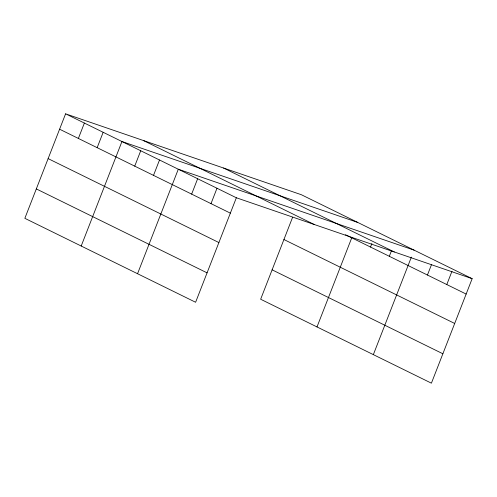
<?xml version="1.0" encoding="UTF-8"?>
<svg xmlns="http://www.w3.org/2000/svg" width="497" height="497" viewBox="0 0 497 497"><rect width="100%" height="100%" fill="white"/><g stroke="black" fill="none" stroke-linecap="round" stroke-linejoin="round"><path stroke-width="0.75" d="M65.592 113.825L24.85 218.326L195.607 302.263L236.348 197.763L65.592 113.825L301.393 194.737L472.15 278.674L431.408 383.175L260.652 299.237L292.596 217.295M78.377 138.439L84.378 123.057M97.163 147.671L103.159 132.289M81.197 246.021L121.945 141.521L357.741 222.439M134.73 166.141L140.726 150.759M153.511 175.373L159.512 159.991M137.551 273.723L178.293 169.222L414.094 250.14M191.649 194.122L197.644 178.734M211.001 203.633L216.996 188.251M316.999 326.939L351.746 237.821M370.526 247.052L371.893 243.561M389.313 256.29L391.493 250.693M373.346 354.641L411.367 257.129M427.445 275.034L431.539 264.547M446.797 284.545L451.978 271.263M236.348 197.763L472.15 278.674M223.575 168.036L394.338 251.973M345.483 234.746L466.155 294.062M143.409 140.527L314.166 224.464M59.597 129.208L230.353 213.145M283.93 239.529L454.687 323.466M48.128 158.618L218.885 242.555M272.114 269.828L442.87 353.771M36.318 188.916L207.075 272.853"/></g></svg>
